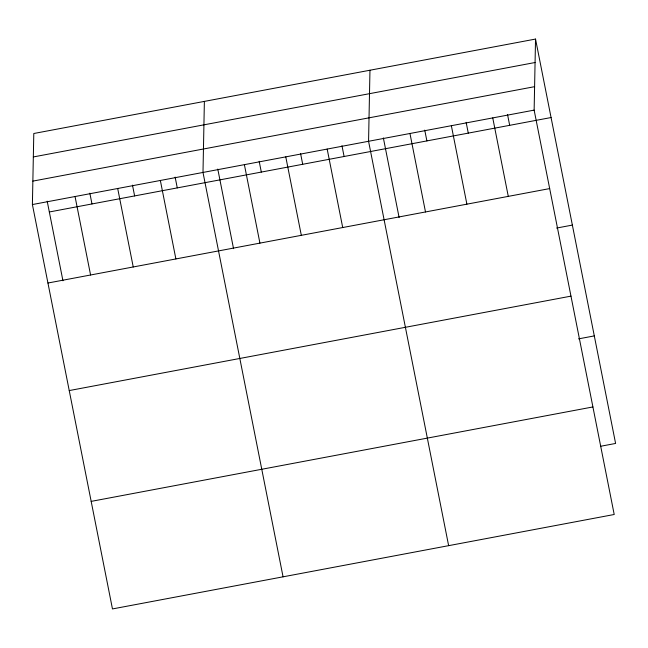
<?xml version="1.0" encoding="UTF-8"?>
<svg xmlns="http://www.w3.org/2000/svg" width="648" height="648" viewBox="0 0 648 648"><rect width="100%" height="100%" fill="white"/><g stroke="black" fill="none" stroke-linecap="round" stroke-linejoin="round"><path stroke-width="0.97" d="M535.532 39.066L534.138 110.12L614.207 514.496L112.469 608.934L32.4 204.549L33.793 133.504L535.532 39.066L615.6 443.451L600.817 446.229M204.379 101.396L202.994 172.441L283.063 576.825M369.959 70.235L368.566 141.28L448.635 545.657M33.331 156.946L535.07 62.516M32.862 181.108L534.6 86.67M32.4 204.549L534.138 110.12M49.329 211.977L551.067 117.539M47.936 283.022L549.682 188.584M556.591 228.056L572.362 225.091M69.231 390.574L570.977 296.136M578.534 338.872L594.305 335.899M91.174 501.382L592.912 406.944M507.538 114.542L509.676 125.331M492.747 117.904L508.283 196.376M466.147 122.334L468.277 133.124M451.356 125.696L466.892 204.169M424.748 130.118L426.886 140.916M409.957 133.488L425.501 211.961M383.357 137.911L399.111 217.493M341.966 145.703L344.096 156.492M327.175 149.072L342.711 227.537M300.567 153.495L302.705 164.284M285.776 156.865L301.32 235.329M259.176 161.287L261.314 172.076M244.385 164.649L259.921 243.121M217.785 169.079L233.539 248.662M175.138 177.107L177.269 187.896M160.348 180.468L175.883 258.941M132.484 185.134L134.622 195.923M117.693 188.495L133.237 266.968M89.837 193.161L91.975 203.95M75.047 196.522L90.582 274.995M47.191 201.18L62.945 280.77"/></g></svg>
